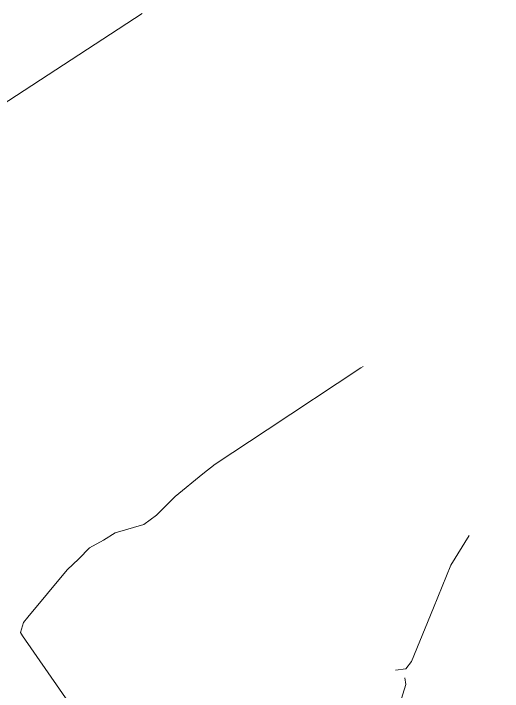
# Model space of a CAD drawing. Header units: metres. Extents: x 507606 to 508087, y 6966978 to 6967359.
# Drawn here: x 507861.1 to 507876.82, y 6967278.02 to 6967299.84 of the extents above; entities that cross this region are included whole.
import ezdxf

# ---------------------------------------------------------------- set-up
doc = ezdxf.new("R2010")
doc.units = ezdxf.units.M
doc.layers.add('E_UG_LINES', color=7, linetype='EXISTING_ELECTRICITY_UG', lineweight=0, true_color=0xff2e2e)
doc.styles.get("Standard").update_dxf_attribs({"font": 'ARIALN.TTF'})
doc.linetypes.add('EXISTING_ELECTRICITY_UG', pattern='A,2,-2,2,-2,2,-2,["E-UG",Standard,S=2.5,R=0,X=0,Y=-1.25],-9.15,2,-2,2,-2', length=29.15)

# ---------------------------------------------------------------- blocks, each defined once
blk = doc.blocks.new('XE_SURVEY')
at = {"layer": 'E_UG_LINES', "flags": 128}
for points in [[(507888.841, 6967208.815), (507888.208, 6967208.646), (507888.015, 6967208.664), (507886.711, 6967212.074), (507886.094, 6967213.689), (507885.923, 6967214.441), (507885.691, 6967215.466), (507883.139, 6967219.705), (507882.744, 6967220.34), (507882.523, 6967220.513), (507882.253, 6967220.446), (507882.005, 6967220.458), (507881.277, 6967222.321), (507880.497, 6967223.799), (507878.768, 6967226.643), (507875.894, 6967231.331), (507875.193, 6967232.306), (507874.587, 6967232.766), (507874.26, 6967233.435), (507873.829, 6967234.614), (507871.186, 6967238.859), (507868.233, 6967243.498), (507867.991, 6967243.932), (507867.944, 6967244.072), (507866.674, 6967245.617), (507866.307, 6967246.064), (507865.591, 6967247.619), (507864.161, 6967249.921), (507861.304, 6967254.62), (507860.602, 6967255.817), (507860.104, 6967256.812), (507859.17, 6967258.676), (507858.947, 6967258.844), (507858.811, 6967258.851), (507858.631, 6967258.861), (507858.72, 6967259.004), (507857.733, 6967260.546), (507854.996, 6967264.73), (507852.091, 6967269.4), (507850.847, 6967270.928), (507850.337, 6967271.294), (507850.337, 6967271.294), (507849.941, 6967272.68), (507849.634, 6967273.147), (507846.885, 6967277.324), (507844.215, 6967281.437), (507843.978, 6967282.612), (507844.699, 6967286.845), (507845.559, 6967287.662), (507846.43, 6967287.934), (507847.343, 6967288.463), (507851.587, 6967291.168), (507856.692, 6967294.32), (507857.559, 6967294.848), (507858.094, 6967295.428), (507858.15, 6967295.615), (507858.382, 6967296.159), (507859.167, 6967296.075), (507859.918, 6967296.37), (507865.231, 6967299.836)], [(507865.289, 6967274.905), (507864.223, 6967275.709), (507861.387, 6967279.81), (507861.321, 6967279.919), (507861.415, 6967280.234), (507861.553, 6967280.405), (507862.82, 6967281.936), (507863.19, 6967282.29), (507863.536, 6967282.639), (507863.987, 6967282.886), (507864.368, 6967283.12), (507865.284, 6967283.39), (507865.698, 6967283.693), (507866.298, 6967284.287), (507867.188, 6967285.025), (507867.581, 6967285.333), (507869.251, 6967286.433), (507872.27, 6967288.433), (507872.34, 6967288.481)], [(507873.387, 6967278.703), (507873.718, 6967278.748), (507873.899, 6967278.982), (507874.607, 6967280.713), (507875.166, 6967282.08), (507875.751, 6967283.033)], [(507866.997, 6967266.915), (507867.157, 6967265.847), (507867.535, 6967265.102), (507867.565, 6967265.042), (507867.997, 6967264.578), (507868.711, 6967264.149), (507869.168, 6967264.243), (507870.087, 6967265.703), (507870.177, 6967265.963), (507870.734, 6967267.565), (507870.926, 6967268.346), (507872.15, 6967273.192), (507873.717, 6967278.239), (507873.687, 6967278.453)]]:
    blk.add_lwpolyline(points, dxfattribs=at)

msp = doc.modelspace()

# ---------------------------------------------------------------- block references
msp.add_blockref('XE_SURVEY', (0, 0))

doc.saveas('drawing.dxf')
